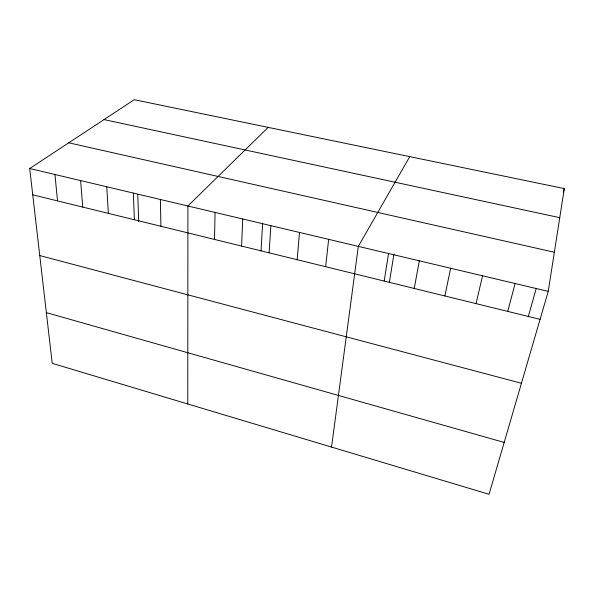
<?xml version="1.0" encoding="UTF-8"?>
<svg xmlns="http://www.w3.org/2000/svg" width="594" height="594" viewBox="0 0 594 594"><rect width="100%" height="100%" fill="white"/><g stroke="black" fill="none" stroke-linecap="round" stroke-linejoin="round"><path stroke-width="0.89" d="M187.771 403.972L187.904 205.999L268.176 127.391M214.508 239.427L215.08 212.444M241.58 246.072L242.731 218.993M261.026 250.965L262.645 223.062M269.119 252.829L270.871 225.661M297.141 259.712L299.502 232.44M325.646 266.706L328.653 239.345M331.541 447.074L358.323 246.376L409.749 156.653M548.24 291.372L564.3 188.595L134.237 99.703L29.7 168.518L52.22 363.335L489.055 494.297L548.24 291.372L29.7 168.518M384.192 281.073L388.535 253.534M389.345 282.469L393.941 254.143M414.248 288.454L419.305 260.825M444.854 295.968L450.646 268.25M476.017 303.616L482.566 275.816M507.751 311.404L515.095 283.524M528.207 316.899L536.13 288.751M563.32 192.077L564.3 188.595M104.017 119.594L559.756 217.679M68.763 142.805L554.358 252.25M32.737 194.81L540.087 319.342M39.761 255.561L521.443 383.271M46.354 312.63L504.187 442.433M54.952 174.502L57.529 200.891M80.636 180.591L82.729 207.076M106.764 186.776L108.353 213.372M133.346 193.072L134.415 219.765M137.734 194.379L138.736 221.525M160.387 199.48L160.922 226.269"/></g></svg>
